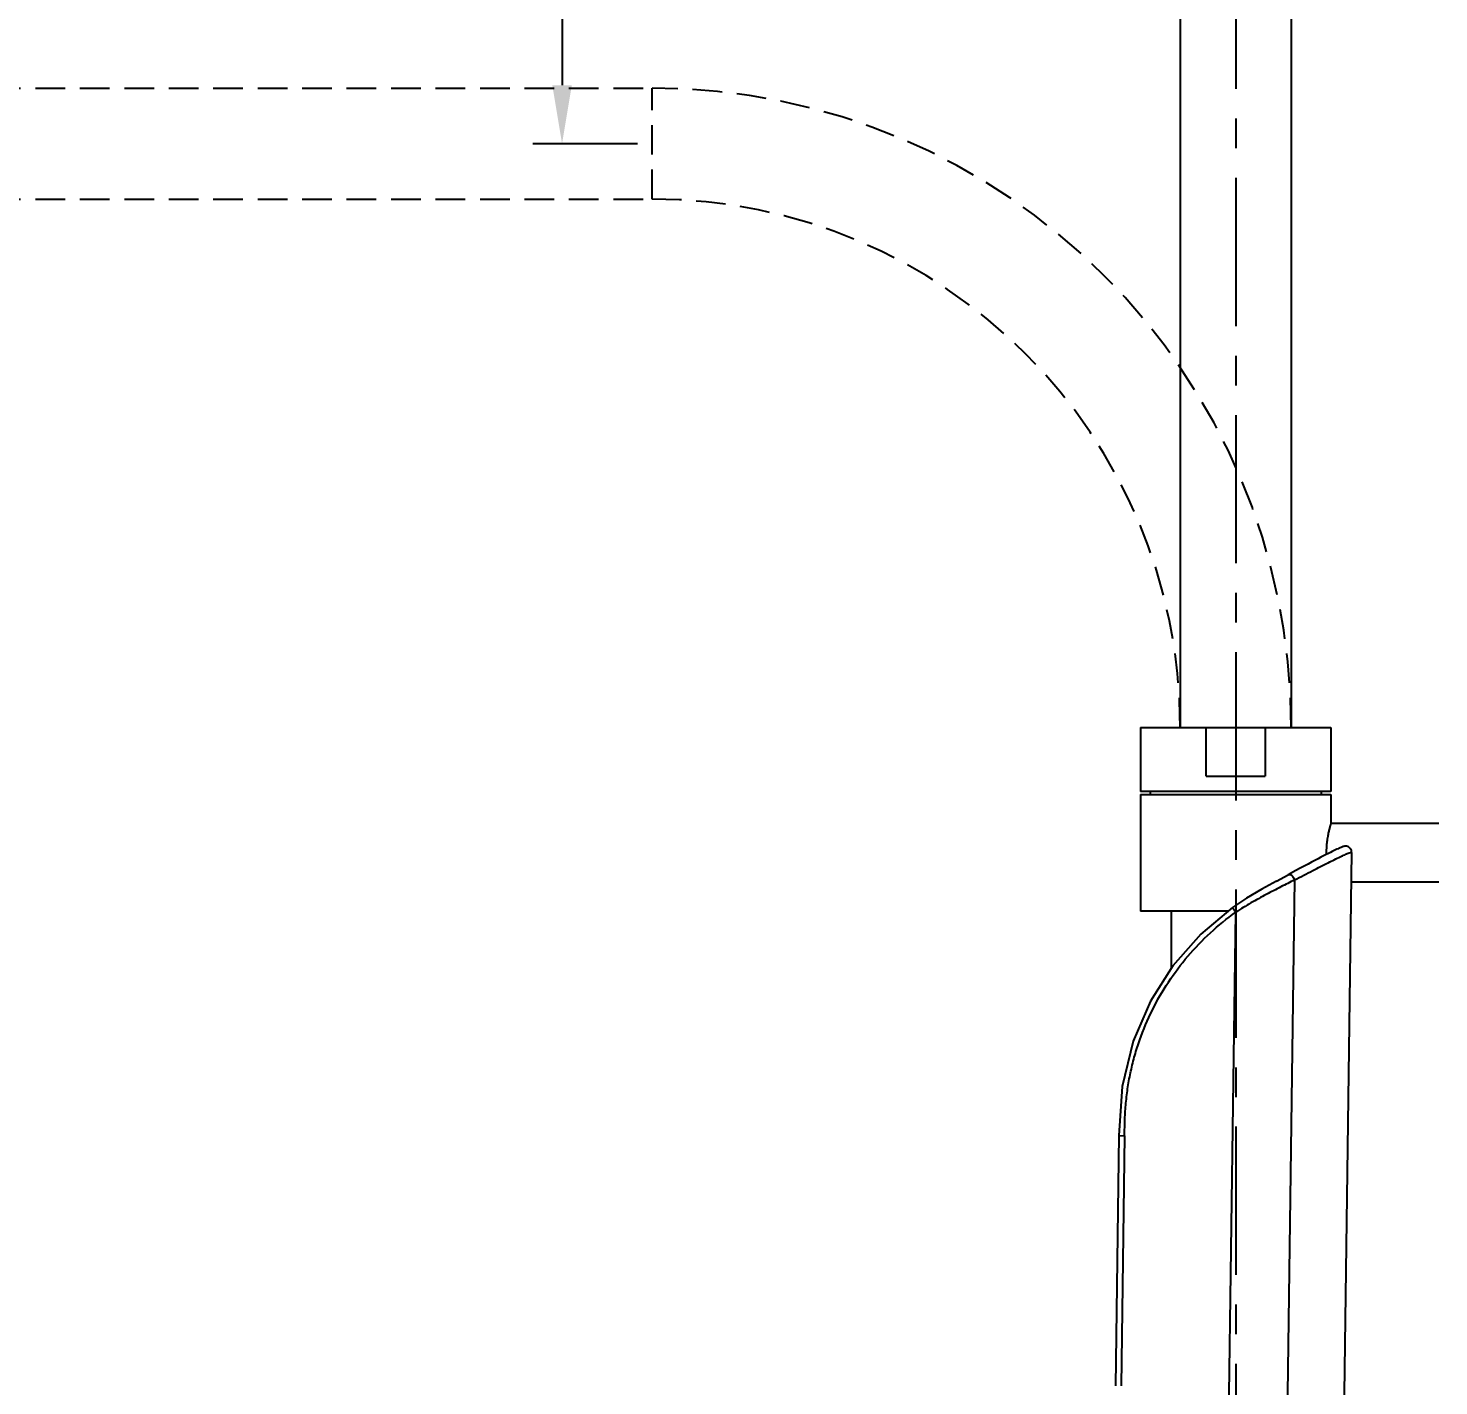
# Model space of a CAD drawing. Header units: millimetres. Extents: x 4625 to 5171, y -2661 to -1889.
# Drawn here: x 5013.2 to 5073.6, y -2202.7 to -2144.6 of the extents above; entities that cross this region are included whole.
import ezdxf

# ---------------------------------------------------------------- set-up
doc = ezdxf.new("R2010")
doc.units = ezdxf.units.MM
doc.header["$LTSCALE"] = 0.1
doc.linetypes.add('CENTERX2', pattern=[101.6, 63.5, -12.7, 12.7, -12.7])
doc.linetypes.add('HIDDENX2', pattern=[19.05, 12.7, -6.35])
for name, color, linetype in [('CENTER', 1, 'CENTERX2'), ('DIM', 3, 'Continuous'), ('HIDDEN', 8, 'HIDDENX2')]:
    doc.layers.add(name, color=color, linetype=linetype)
doc.styles.get("Standard").update_dxf_attribs({"font": 'arial.ttf'})
doc.dimstyles.new('ISO-25', dxfattribs={"dimtxt": 2.5, "dimasz": 2.5, "dimexe": 1.25, "dimexo": 0.625, "dimtad": 1, "dimlfac": 5, "dimtxsty": 'Standard', "dimcen": 2.5, "dimadec": 0, "dimazin": 0, "dimtfac": 1, "dimtmove": 0, "dimatfit": 3, "dimfxl": 0, "dimarcsym": 0})

# ---------------------------------------------------------------- blocks, each defined once
blk = doc.blocks.new('*D7')
at = {"layer": 'Defpoints', "color": 0}
for p in [(5039.933, -2092.404), (5036.071, -2149.531), (5039.933, -2149.531)]:
    blk.add_point(p, dxfattribs=at)
at = {"layer": 'DIM', "color": 0, "lineweight": -2}
for p, q in [((5039.308, -2092.404), (5034.821, -2092.404)), ((5036.071, -2094.904), (5036.071, -2147.031)), ((5039.308, -2149.531), (5034.821, -2149.531))]:
    blk.add_line(p, q, dxfattribs=at)
at = {"layer": 'DIM', "color": 0}
for points in [[(5035.655, -2094.904), (5036.488, -2094.904), (5036.071, -2092.404)], [(5035.655, -2147.031), (5036.488, -2147.031), (5036.071, -2149.531)]]:
    blk.add_solid(points, dxfattribs=at)
at = {"layer": 'DIM', "color": 0, "insert": (5034.052, -2120.968), "char_height": 2.5, "attachment_point": 5, "rotation": 90}
blk.add_mtext('{\\fGulim|b0|i0|c129|p50;가동범위}250', dxfattribs=at)

msp = doc.modelspace()

# ---------------------------------------------------------------- linework, layer by layer
at = {"color": 7, "linetype": 'Continuous'}
for p, q in [((5062.5591, -2117.4062), (5062.5591, -2174.5312)), ((5067.3091, -2117.4062), (5067.3091, -2174.5312)), ((5060.8578, -2174.5312), (5060.8578, -2177.2812)), ((5060.8578, -2174.5312), (5069.0104, -2174.5312)), ((5063.6689, -2176.6197), (5063.6689, -2174.5312)), ((5066.1992, -2174.5312), (5066.1992, -2176.6197)), ((5069.0104, -2174.5312), (5069.0104, -2177.2812)), ((5063.6689, -2176.6197), (5066.1992, -2176.6197)), ((5069.0104, -2177.2812), (5060.8578, -2177.2812)), ((5060.8578, -2177.4062), (5060.8578, -2182.4062)), ((5060.8578, -2177.4062), (5069.0104, -2177.4062)), ((5061.2724, -2177.2812), (5061.2724, -2177.4062)), ((5068.5957, -2177.2812), (5068.5957, -2177.4062)), ((5069.0104, -2177.4062), (5069.0104, -2178.6562)), ((5073.6365, -2178.6562), (5069.0105, -2178.6562)), ((5069.9009, -2179.8899), (5069.0619, -2241.4935)), ((5069.7535, -2179.9226), (5069.9007, -2179.8796)), ((5066.6865, -2181.114), (5066.0605, -2181.4642)), ((5066.6865, -2181.114), (5067.1818, -2180.8443)), ((5067.4578, -2181.0662), (5067.0482, -2211.1357)), ((5067.1818, -2180.8443), (5067.2321, -2180.834)), ((5073.6365, -2181.1562), (5069.8837, -2181.1562)), ((5066.0605, -2181.4642), (5065.3919, -2181.8552)), ((5064.6104, -2182.4062), (5060.8578, -2182.4062)), ((5062.1732, -2182.4062), (5062.1732, -2184.8582)), ((5064.8006, -2182.2473), (5063.4372, -2183.3865)), ((5064.5831, -2208.4994), (5064.9378, -2182.4509)), ((5065.3919, -2181.8552), (5064.8006, -2182.2473)), ((5064.8006, -2182.2473), (5064.9378, -2182.4509)), ((5063.4372, -2183.3865), (5062.248, -2184.7401)), ((5062.248, -2184.7401), (5061.287, -2186.2559)), ((5061.287, -2186.2559), (5060.5483, -2187.9737)), ((5060.5483, -2187.9737), (5060.076, -2189.9086)), ((5060.076, -2189.9086), (5059.9298, -2192.0186)), ((5059.9299, -2192.0186), (5059.7839, -2202.735)), ((5059.9299, -2192.0186), (5060.1715, -2192.0218)), ((5060.1718, -2192.0218), (5060.0253, -2202.7383))]:
    msp.add_line(p, q, dxfattribs=at)
for points in [[(5068.9946, -2179.8883), (5068.9061, -2179.9329), (5068.8091, -2179.9822), (5068.7034, -2180.0365), (5068.5887, -2180.0958), (5068.4647, -2180.1603), (5068.3312, -2180.2302), (5068.1879, -2180.3057), (5068.0346, -2180.3869), (5067.8711, -2180.4739), (5067.697, -2180.5669), (5067.5123, -2180.666), (5067.1818, -2180.8443)], [(5069.9007, -2179.8796), (5069.8902, -2179.8037), (5069.845, -2179.7172), (5069.7675, -2179.6527), (5069.68, -2179.6242), (5069.6155, -2179.623), (5069.575, -2179.6297), (5069.5435, -2179.6381), (5069.5138, -2179.6479), (5069.4828, -2179.6594), (5069.4491, -2179.673), (5069.4119, -2179.6888), (5069.3704, -2179.7072), (5069.3238, -2179.7284), (5069.2715, -2179.7529), (5069.2129, -2179.7808), (5069.1476, -2179.8125), (5069.075, -2179.8482), (5068.9946, -2179.8883)]]:
    msp.add_lwpolyline(points, dxfattribs=at)
msp.add_arc((5072.5576, -2179.9059), 3.7436, 180.004478, 181.118225, dxfattribs=at)
for points, knots in [([(5069.0105, -2178.6562), (5069.0084, -2178.6562), (5069.0092, -2178.664), (5069.0055, -2178.6704), (5069.0011, -2178.6874), (5068.9923, -2178.7141), (5068.9805, -2178.7558), (5068.9659, -2178.808), (5068.9422, -2178.8979), (5068.91, -2179.0329), (5068.8728, -2179.2189), (5068.8407, -2179.4318), (5068.8193, -2179.664), (5068.814, -2179.8244), (5068.814, -2179.9062)], [0, 0, 0, 0, 0.0050414, 0.0113106, 0.0200496, 0.044782, 0.0788588, 0.1218182, 0.1731261, 0.298403, 0.4495811, 0.6210961, 0.8068358, 1, 1, 1, 1]), ([(5067.4578, -2181.0663), (5067.7177, -2180.9312), (5068.1981, -2180.683), (5068.8497, -2180.3527), (5069.3058, -2180.1276), (5069.5904, -2179.994), (5069.7041, -2179.9433), (5069.7535, -2179.9226)], [0, 0, 0, 0, 0.3425527, 0.6323701, 0.8544526, 0.9373783, 1, 1, 1, 1]), ([(5067.4578, -2181.0662), (5067.2624, -2181.1647), (5066.8552, -2181.371), (5066.2304, -2181.6981), (5065.5789, -2182.0494), (5065.1506, -2182.3129), (5064.9378, -2182.4509)], [0, 0, 0, 0, 0.2282071, 0.4759635, 0.7355187, 1, 1, 1, 1]), ([(5067.2321, -2180.834), (5067.2552, -2180.8355), (5067.3064, -2180.8548), (5067.3712, -2180.91), (5067.4242, -2180.9835), (5067.4489, -2181.0389), (5067.4578, -2181.0662)], [0, 0, 0, 0, 0.2049171, 0.466068, 0.7463524, 1, 1, 1, 1]), ([(5060.1721, -2192.0218), (5060.1752, -2191.7889), (5060.181, -2191.3226), (5060.225, -2190.6251), (5060.31, -2189.9335), (5060.4379, -2189.2517), (5060.6063, -2188.5799), (5060.8867, -2187.6978), (5061.3369, -2186.6294), (5062.0296, -2185.4234), (5062.8668, -2184.312), (5063.8348, -2183.3078), (5064.5589, -2182.7205), (5064.9378, -2182.4509)], [0, 0, 0, 0, 0.0628424, 0.1257424, 0.1884169, 0.2506695, 0.3127484, 0.3750881, 0.5002114, 0.624639, 0.749294, 0.8745524, 1, 1, 1, 1])]:
    msp.add_open_spline(points, degree=3, knots=knots, dxfattribs=at)
at = {"layer": 'CENTER'}
msp.add_line((5064.9341, -2090.0355), (5064.9341, -2488.0228), dxfattribs=at)
at = {"layer": 'HIDDEN'}
for p, q in [((4984.9322, -2147.1556), (5039.9335, -2147.1556)), ((5039.9335, -2151.9057), (5039.9335, -2147.1556)), ((4984.9322, -2151.9057), (5039.9335, -2151.9057))]:
    msp.add_line(p, q, dxfattribs=at)
for radius in [27.3756, 22.6255]:
    msp.add_arc((5039.9335, -2174.5312), radius, 0, 90, dxfattribs=at)

# ---------------------------------------------------------------- dimensions: what is measured, and where the dimension line sits
at = {"layer": 'DIM'}
dim = msp.add_linear_dim(base=(5036.0715, -2149.5307), p1=(5039.9335, -2092.4044), p2=(5039.9335, -2149.5307), angle=90, text='{\\fGulim|b0|i0|c129|p50;가동범위}250', dimstyle='ISO-25', dxfattribs=at)
dim.commit()
dim.dimension.update_dxf_attribs({"geometry": '*D7', "text_midpoint": (5034.0517, -2120.9675)})

doc.saveas('drawing.dxf')
